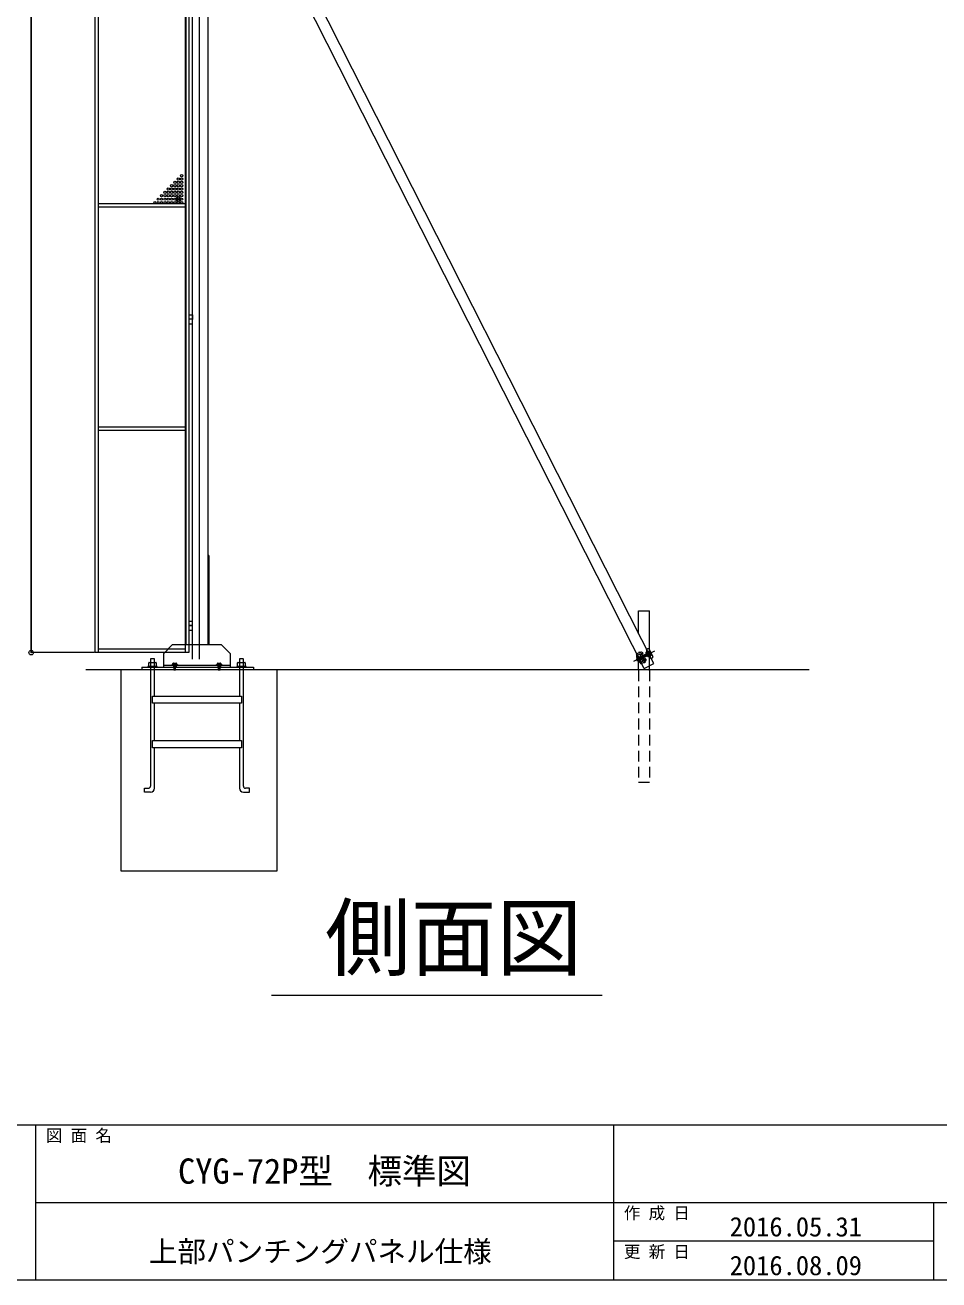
# Model space of a CAD drawing. Units: millimetres, scale not verified. Extents: x -9305 to 9305, y -6415 to 6415.
# Drawn here: x 1490 to 5584, y -6415 to -798 of the extents above; entities that cross this region are included whole.
import ezdxf
from ezdxf.enums import TextEntityAlignment as Align

# ---------------------------------------------------------------- set-up
doc = ezdxf.new("R2010")
doc.units = ezdxf.units.MM
doc.header["$LTSCALE"] = 40
doc.header["$PDMODE"] = 32
doc.header["$PDSIZE"] = 20
for name, pattern in [('CHAIN2', [12, 9, -1, 1, -1]), ('DASHED1', [1.8, 1.2, -0.6]), ('DOUBLE_CHAIN2', [12.8, 9, -1, 0.6, -0.6, 0.6, -1])]:
    doc.linetypes.add(name, pattern=pattern)
for name, color, linetype, lineweight in [('0-0_0', 7, 'Continuous', 9), ('0-5_CYG-36', 7, 'Continuous', 9), ('0-A_TEXT', 7, 'Continuous', 9), ('0-B_ﾒッｼュﾊﾟﾈﾙ用ﾌﾞﾛッｸ', 7, 'Continuous', 9), ('0-D_図面枠', 7, 'Continuous', 9), ('0-E_寸法', 7, 'Continuous', 9)]:
    doc.layers.add(name, color=color, linetype=linetype, lineweight=lineweight)
doc.styles.add('ＭＳ ゴシック', font='')
doc.styles.get('ＭＳ ゴシック').set_extended_font_data('MS Gothic')

msp = doc.modelspace()

# ---------------------------------------------------------------- linework, layer by layer
at = {"layer": '0-0_0'}
for p, q in [((1517.38, -3606.92), (1517.38, -603.92)), ((1517.38, -607.92), (1517.38, -3602.92)), ((1803.54, -3606.92), (1803.54, -603.92)), ((1818.54, -3606.92), (1818.54, -603.92)), ((2208.54, -3606.92), (2208.54, -603.92)), ((2223.54, -603.92), (2223.54, -3606.92)), ((2223.54, -3486.06), (2240.47, -3486.06)), ((1801.54, -3606.92), (1516.38, -3606.92))]:
    msp.add_line(p, q, dxfattribs=at)
for points in [[(2223.33, -2134.89), (2240.54, -2134.89), (2240.54, -2114.99), (2223.33, -2114.99)], [(2223.54, -2095.42), (2240.54, -2095.42), (2240.54, -2115.42)], [(2240.54, -3486.92), (2240.54, -3466.92), (2223.54, -3466.92)], [(2223.33, -3505.96), (2240.54, -3505.96), (2240.54, -3486.06), (2223.33, -3486.06)]]:
    msp.add_lwpolyline(points, dxfattribs=at)
msp.add_point((1517.38, -3606.92), dxfattribs=at)
at = {"layer": '0-5_CYG-36'}
for p, q in [((2309.83, -3572.46), (2309.83, 827.54)), ((4306.49, -3655.42), (2141.17, 612.66)), ((4263.22, -3677.55), (2245.1, 300.4)), ((2206.63, -3172.46), (2206.63, -3572.46)), ((2206.63, -3172.46), (2209.83, -3172.46)), ((2313.03, -3172.46), (2309.83, -3172.46)), ((2313.03, -3172.46), (2313.03, -3572.46)), ((4287.29, -3686.51), (4287.29, -3420.63)), ((2109.83, -3612.46), (2149.83, -3572.46)), ((2369.83, -3572.46), (2149.83, -3572.46)), ((2369.83, -3572.46), (2409.83, -3612.46)), ((4274.55, -3592.11), (4279.03, -3589.89)), ((4285.74, -3592.14), (4301.74, -3624.39)), ((2046.2, -3650.62), (2076.05, -3650.62)), ((2052.17, -3634.66), (2052.17, -4204.76)), ((2070.08, -3634.66), (2052.17, -3634.66)), ((2070.08, -3801.81), (2070.08, -3634.66)), ((2109.83, -3612.46), (2109.83, -3672.46)), ((2409.83, -3672.46), (2409.83, -3612.46)), ((2444.18, -3650.62), (2474.02, -3650.62)), ((2450.14, -3636.65), (2450.14, -3801.81)), ((2466.06, -3634.66), (2452.14, -3634.66)), ((2468.05, -4204.76), (2468.05, -3636.65)), ((4227.82, -3614.48), (4230.76, -3620.39)), ((4228.75, -3634.95), (4228.48, -3636.58)), ((4228.48, -3636.58), (4231.73, -3643.13)), ((4236.25, -3631.22), (4228.75, -3634.95)), ((4237.4, -3631.77), (4230.06, -3635.42)), ((4233.2, -3643.9), (4231.73, -3643.13)), ((4240.7, -3640.18), (4233.2, -3643.9)), ((4240.95, -3638.94), (4233.61, -3642.58)), ((4235.17, -3626.19), (4234.85, -3628.26)), ((4235.17, -3626.19), (4241.74, -3622.91)), ((4238.69, -3685.57), (4238.69, -3641.18)), ((4245.27, -3626.74), (4239.82, -3629.43)), ((4244.59, -3610.47), (4241.42, -3604.09)), ((4244.06, -3644.1), (4242.2, -3643.09)), ((4250.63, -3640.82), (4244.06, -3644.08)), ((4249.75, -3635.65), (4244.27, -3638.38)), ((4246.42, -3625.06), (4245.98, -3624.17)), ((4248.94, -3657.02), (4246, -3651.1)), ((4287.3, -3605.88), (4246.31, -3626.22)), ((4255.24, -3620.68), (4246.42, -3625.06)), ((4261.56, -3619.78), (4246.9, -3627.06)), ((4247.81, -3616.7), (4253.15, -3612.76)), ((4265.08, -3626.96), (4250.4, -3634.24)), ((4291.75, -3614.84), (4250.7, -3635.22)), ((4260.58, -3631.43), (4251.75, -3635.81)), ((4251.75, -3635.81), (4252.2, -3636.7)), ((4252.55, -3615.26), (4255.24, -3620.68)), ((4253.15, -3612.76), (4256.33, -3610.42)), ((4253.16, -3616.48), (4256.34, -3614.14)), ((4256.79, -3607.63), (4256.94, -3607.92)), ((4256.94, -3607.92), (4257.54, -3609.14)), ((4259.26, -3639.76), (4269.41, -3636.76)), ((4260.36, -3619.25), (4261.52, -3619.8)), ((4263.27, -3636.85), (4260.58, -3631.43)), ((4266.1, -3653.8), (4262.32, -3646.19)), ((4262.66, -3635.63), (4266.45, -3634.51)), ((4264.81, -3628.21), (4265.08, -3626.96)), ((4271.38, -3608.2), (4286.07, -3601.8)), ((4272.66, -3611.14), (4271.38, -3608.2)), ((4272.66, -3611.14), (4287.35, -3604.74)), ((4289.58, -3625.76), (4276.62, -3599.66)), ((4278.53, -3610.24), (4277.85, -3608.88)), ((4278.52, -3610.23), (4277.85, -3608.88)), ((4292.69, -3615.49), (4278.7, -3623.33)), ((4280.27, -3626.12), (4278.7, -3623.33)), ((4294.25, -3618.28), (4280.27, -3626.12)), ((4281.76, -3603.25), (4281.93, -3603.61)), ((4283.65, -3620.56), (4282.97, -3619.2)), ((4283.65, -3620.56), (4282.98, -3619.2)), ((4283.9, -3607.57), (4283.36, -3606.48)), ((4283.9, -3607.56), (4283.36, -3606.48)), ((4285.12, -3623.52), (4285.07, -3623.43)), ((4291.75, -3614.84), (4287.3, -3605.88)), ((4288.89, -3617.62), (4288.35, -3616.53)), ((4288.89, -3617.62), (4288.35, -3616.53)), ((4293.1, -3614.18), (4288.64, -3605.21)), ((4290.49, -3620.85), (4290.32, -3620.49)), ((4299.48, -3631.09), (4295.01, -3633.32)), ((5001.79, -3684.4), (1762.64, -3684.4)), ((1919.58, -3684.44), (1919.58, -4584.44)), ((2012.88, -3672.46), (2512.84, -3672.46)), ((2012.88, -3672.46), (2012.88, -3684.4)), ((2044.21, -3668.54), (2044.21, -3652.62)), ((2078.04, -3652.62), (2078.04, -3668.54)), ((2109.83, -3662.46), (2409.83, -3662.46)), ((2152.66, -3660.08), (2152.66, -3656.1)), ((2154.65, -3654.11), (2166.59, -3654.11)), ((2156.64, -3660.08), (2156.64, -3654.11)), ((2164.6, -3660.08), (2164.6, -3654.11)), ((2168.58, -3656.1), (2168.58, -3660.08)), ((2351.64, -3660.08), (2351.64, -3656.1)), ((2353.64, -3654.11), (2365.58, -3654.11)), ((2355.62, -3660.08), (2355.62, -3654.11)), ((2363.58, -3660.08), (2363.58, -3654.11)), ((2367.56, -3656.1), (2367.56, -3660.08)), ((2442.18, -3668.54), (2442.18, -3652.62)), ((2476.01, -3652.62), (2476.01, -3668.54)), ((2512.83, -3672.46), (2512.83, -3684.4)), ((2619.58, -4584.44), (2619.58, -3684.76)), ((4259.96, -3652.67), (4259.4, -3651.56)), ((4263.22, -3677.55), (4306.49, -3655.42)), ((2070.08, -4000.8), (2070.08, -3833.64)), ((2450.14, -3833.64), (2450.14, -4000.8)), ((2070.08, -4213.71), (2070.08, -4032.63)), ((2450.14, -4032.63), (2450.14, -4213.71)), ((2052.17, -4231.62), (2025.3, -4231.62)), ((2468.05, -4231.62), (2494.92, -4231.62)), ((1919.58, -4584.44), (2619.58, -4584.44))]:
    msp.add_line(p, q, dxfattribs=at)
at = {"layer": '0-5_CYG-36', "linetype": 'CHAIN2'}
msp.add_line((4308.96, -3600.71), (4215.86, -3646.93), dxfattribs=at)
at = {"layer": '0-5_CYG-36', "linetype": 'DOUBLE_CHAIN2'}
for p, q in [((2154.65, -3662.07), (2154.65, -3672.02)), ((2164.6, -3662.07), (2156.64, -3662.07)), ((2164.6, -3664.06), (2156.64, -3662.07)), ((2164.6, -3666.05), (2156.64, -3664.06)), ((2164.6, -3668.04), (2156.64, -3666.05)), ((2164.6, -3670.03), (2156.64, -3668.04)), ((2164.6, -3672.02), (2156.64, -3670.03)), ((2164.6, -3674.01), (2156.64, -3672.02)), ((2164.6, -3676), (2156.64, -3674.01)), ((2164.6, -3677.99), (2156.64, -3676)), ((2164.6, -3679.98), (2156.64, -3677.99)), ((2164.6, -3681.96), (2156.64, -3679.98)), ((2164.6, -3683.96), (2156.64, -3681.96)), ((2166.59, -3662.07), (2166.59, -3672.02)), ((2353.64, -3662.07), (2353.64, -3672.02)), ((2363.58, -3664.06), (2355.62, -3662.07)), ((2363.58, -3666.05), (2355.62, -3664.06)), ((2363.58, -3668.04), (2355.62, -3666.05)), ((2363.58, -3670.03), (2355.62, -3668.04)), ((2363.58, -3672.02), (2355.62, -3670.03)), ((2363.58, -3674.01), (2355.62, -3672.02)), ((2363.58, -3676), (2355.62, -3674.01)), ((2363.58, -3677.99), (2355.62, -3676)), ((2363.58, -3679.98), (2355.62, -3677.99)), ((2363.58, -3681.96), (2355.62, -3679.98)), ((2363.58, -3683.96), (2355.62, -3681.96)), ((2365.58, -3662.07), (2365.58, -3672.02))]:
    msp.add_line(p, q, dxfattribs=at)
at = {"layer": '0-5_CYG-36', "linetype": 'DASHED1'}
for p, q in [((4238.69, -3686.51), (4238.69, -4186.43)), ((4287.29, -3686.51), (4287.29, -4186.43)), ((4238.69, -4186.43), (4287.29, -4186.43))]:
    msp.add_line(p, q, dxfattribs=at)
at = {"layer": '0-5_CYG-36'}
for points in [[(4238.69, -3522.94), (4238.69, -3420.63), (4287.29, -3420.63)], [(4242.51, -3608.02), (4247.68, -3605.45), (4246.34, -3605), (4239.18, -3608.56), (4238.62, -3609.4)], [(4262.97, -3649.22), (4267.46, -3646.99), (4268.47, -3647.33), (4268.91, -3648.22), (4268.58, -3649.23), (4260.96, -3653.01), (4259.96, -3652.67)], [(4281.76, -3600.45), (4274.15, -3604.23), (4273.81, -3605.24)], [(4273.81, -3605.24), (4274.26, -3606.13), (4275.26, -3606.47), (4282.88, -3602.69), (4283.21, -3601.69), (4282.77, -3600.79)], [(2347.66, -3662.07), (2347.66, -3660.08), (2371.54, -3660.08), (2371.54, -3662.07)], [(2025.3, -4231.62), (2025.3, -4213.71), (2043.21, -4213.71)], [(2494.92, -4231.62), (2494.92, -4213.71), (2477.01, -4213.71)]]:
    msp.add_lwpolyline(points, dxfattribs=at)
for points in [[(4283.44, -3624.63), (4283.33, -3624.4), (4292.28, -3619.96), (4292.4, -3620.18), (4292.06, -3621.19), (4284.44, -3624.97)], [(2082.02, -3668.54), (2040.23, -3668.54), (2040.23, -3672.52), (2082.02, -3672.52)], [(2172.56, -3662.07), (2148.68, -3662.07), (2148.68, -3660.08), (2172.56, -3660.08)], [(2479.99, -3668.54), (2438.2, -3668.54), (2438.2, -3672.52), (2479.99, -3672.52)], [(2459.1, -3833.64), (2061.12, -3833.64), (2061.12, -3801.81), (2459.1, -3801.81)], [(2459.1, -4032.63), (2061.12, -4032.63), (2061.12, -4000.8), (2459.1, -4000.8)]]:
    msp.add_lwpolyline(points, close=True, dxfattribs=at)
at = {"layer": '0-5_CYG-36', "linetype": 'DOUBLE_CHAIN2'}
for points in [[(2156.64, -3660.08), (2156.64, -3683.96), (2164.6, -3683.96), (2164.6, -3660.08)], [(2355.62, -3660.08), (2355.62, -3683.96), (2363.58, -3683.96), (2363.58, -3660.08)]]:
    msp.add_lwpolyline(points, dxfattribs=at)
at = {"layer": '0-5_CYG-36'}
for centre, radius, start, end in [((4263.64, -3598.32), 12.56, 308.057, 29.606), ((4281.26, -3594.37), 5, 26.4, 116.4), ((2046.2, -3652.62), 1.99, 90, 180), ((2076.05, -3652.62), 1.99, 0, 90), ((2444.18, -3652.62), 1.99, 90, 180), ((2452.14, -3636.65), 1.99, 90, 180), ((2466.06, -3636.65), 1.99, 0, 90), ((2474.02, -3652.62), 1.99, 0, 90), ((4267.43, -3684.67), 80.6, 100.823, 119.434), ((4234.44, -3625.07), 5.57, 132.772, 205.788), ((4235.44, -3624.05), 6.94, 209.778, 267.587), ((4230.31, -3620.61), 0.5, 312.772, 26.4), ((4611.92, -4486.99), 946.72, 112.012, 113.741), ((4243.52, -3619.35), 10.8, 219.289, 249.774), ((4245.92, -3645.16), 6.94, 145.213, 203.022), ((4244.5, -3645.34), 5.57, 207.012, 280.028), ((4254.8, -3627.58), 15.09, 187.049, 225.751), ((4246.75, -3619.77), 7.12, 211.052, 258.011), ((4252.04, -3641.53), 8.38, 157.938, 197.834), ((4223.52, -3642.95), 28.24, 12.812, 39.975), ((4255.56, -3627.14), 10.3, 177.763, 235.639), ((4251.37, -3621.52), 6, 126.383, 206.122), ((4245.56, -3651.32), 0.5, 26.4, 100.028), ((4129.65, -3432.11), 247.98, 297.984, 304.414), ((4254.41, -3638.68), 5.56, 146.937, 208.834), ((4216.98, -3583.03), 80.6, 293.366, 311.977), ((4253.21, -3609.41), 4, 26.4, 106.989), ((4257.56, -3634), 6, 206.678, 286.417), ((4254.34, -3614.37), 2, 126.383, 206.4), ((4255.14, -3608.8), 2, 306.383, 26.4), ((4253.96, -3610.92), 4, 306.383, 26.4), ((4237.65, -3635.94), 28.24, 15.865, 36.28), ((4238.21, -3635.66), 28.24, 17.932, 34.217), ((4265.06, -3635.96), 2, 206.4, 286.417), ((4267.58, -3638.35), 4, 26.4, 106.417), ((4269.98, -3638.68), 2, 26.4, 106.417), ((4268.33, -3639.86), 4, 305.811, 26.4), ((4268.7, -3620.7), 10.25, 357.171, 55.629), ((4283.46, -3638.26), 12.56, 23.194, 104.743), ((4287.75, -3605.65), 4.2, 26.4, 113.538), ((4287.75, -3605.65), 1, 26.4, 113.538), ((4290.64, -3601.52), 1, 116.4, 206.4), ((4292.2, -3614.62), 1, 299.262, 26.4), ((4292.2, -3614.62), 4.2, 299.262, 26.4), ((4298.65, -3617.64), 1, 206.4, 296.4), ((4297.26, -3626.62), 5, 296.4, 26.4), ((2154.65, -3656.1), 1.99, 90, 180), ((2166.59, -3656.1), 1.99, 0, 90), ((2353.64, -3656.1), 1.99, 90, 180), ((2365.58, -3656.1), 1.99, 0, 90), ((2043.21, -4204.76), 8.96, 270, 0), ((2477.01, -4204.76), 8.96, 180, 270), ((2052.17, -4213.71), 17.91, 270, 0), ((2468.05, -4213.71), 17.91, 180, 270)]:
    msp.add_arc(centre, radius, start, end, dxfattribs=at)
at = {"layer": '0-5_CYG-36', "linetype": 'DOUBLE_CHAIN2'}
for centre in [(2166.59, -3656.1), (2365.58, -3656.1)]:
    msp.add_arc(centre, 1.99, 0, 90, dxfattribs=at)
at = {"layer": '0-A_TEXT'}
msp.add_line((2593.68, -5140.56), (4074.53, -5140.56), dxfattribs=at)
at = {"layer": '0-B_ﾒッｼュﾊﾟﾈﾙ用ﾌﾞﾛッｸ'}
for centre in [(2146.54, -1516.92), (2161.54, -1501.92), (2161.54, -1516.92), (2176.54, -1486.92), (2176.54, -1501.92), (2176.54, -1516.92), (2191.54, -1471.92), (2191.54, -1486.92), (2191.54, -1501.92), (2191.54, -1516.92), (2086.54, -1576.92), (2101.54, -1561.92), (2101.54, -1576.92), (2116.54, -1546.92), (2116.54, -1561.92), (2116.54, -1576.92), (2131.54, -1531.92), (2131.54, -1546.92), (2131.54, -1561.92), (2131.54, -1576.92), (2146.54, -1531.92), (2146.54, -1546.92), (2146.54, -1561.92), (2146.54, -1576.92), (2161.54, -1531.92), (2161.54, -1546.92), (2161.54, -1561.92), (2161.54, -1576.92), (2176.54, -1531.92), (2176.54, -1546.92), (2176.54, -1561.92), (2176.54, -1576.92), (2191.54, -1531.92), (2191.54, -1546.92), (2191.54, -1561.92), (2191.54, -1576.92), (2071.54, -1591.92), (2086.54, -1591.92), (2101.54, -1591.92), (2116.54, -1591.92), (2131.54, -1591.92), (2146.54, -1591.92), (2161.54, -1591.92), (2176.54, -1591.92), (2191.54, -1591.92)]:
    msp.add_circle(centre, 5, dxfattribs=at)
msp.add_point((2176.54, -1576.92), dxfattribs=at)
at = {"layer": '0-D_図面枠'}
for p, q in [((-9304.61, -5721.47), (9304.61, -5721.47)), ((1537.28, -5721.47), (1537.28, -6414.98)), ((4126.39, -5721.47), (4126.39, -6414.98)), ((1537.28, -6068.22), (9304.61, -6068.22)), ((5559.65, -6068.22), (5559.65, -6414.98)), ((5559.65, -6241.6), (4126.39, -6241.6))]:
    msp.add_line(p, q, dxfattribs=at)
msp.add_lwpolyline([(-9304.61, -6414.98), (9304.61, -6414.98), (9304.61, 6414.98), (-9304.61, 6414.98)], dxfattribs=at)
at = {"layer": '0-E_寸法'}
for p, q in [((2240.76, -3636.18), (2240.76, 598.53)), ((2209.98, 504.01), (2209.98, -3572.46)), ((2208.54, -1597.92), (1818.54, -1597.92)), ((2208.54, -1612.92), (1818.54, -1612.92)), ((2208.54, -2597.92), (1818.54, -2597.92)), ((2208.54, -2612.92), (1818.54, -2612.92)), ((2208.54, -3591.92), (1818.54, -3591.92)), ((2223.54, -3606.92), (1803.54, -3606.92))]:
    msp.add_line(p, q, dxfattribs=at)
msp.add_lwpolyline([(2240.76, 578.53), (2240.76, 598.53), (2270.76, 598.53), (2270.76, -3636.18)], dxfattribs=at)

# ---------------------------------------------------------------- texts
at = {"layer": '0-A_TEXT', "style": 'ＭＳ ゴシック'}
msp.add_text('側面図', height=281.5, dxfattribs=at).set_placement((2833.83, -5107.82), align=Align.BOTTOM_LEFT)
at = {"layer": '0-D_図面枠', "style": 'ＭＳ ゴシック'}
for s, height, p in [('図 面 名', 54.23, (1583.52, -5812.08)), ('CYG-72P型\u3000標準図', 113.3, (2175.28, -6018.59)), ('作 成 日\u3000', 54.23, (4172.62, -6158.84)), ('2016.05.31', 87.12, (4646.41, -6246.68)), ('上部パンチングパネル仕様', 93.84, (2044.69, -6362.7)), ('更 新 日\u3000', 54.23, (4172.62, -6332.22)), ('2016.08.09', 87.12, (4646.41, -6420.06))]:
    msp.add_text(s, height=height, dxfattribs=at).set_placement(p, align=Align.BOTTOM_LEFT)

doc.saveas('drawing.dxf')
